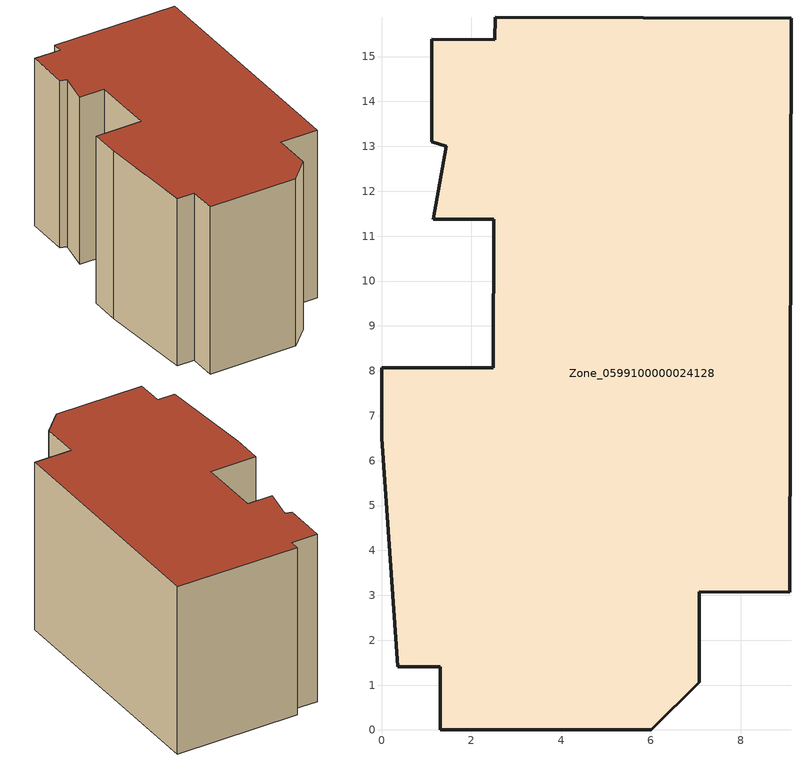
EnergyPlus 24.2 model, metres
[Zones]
Zone_0599100000024128
 floor ground (C_G): 1.15,11.38 1.45,13 1.11,13.11 1.12,15.38 2.52,15.37 2.53,15.88 9.12,15.85 9.09,3.07 7.08,3.08 7.07,1.07 6.01,0 1.3,0 1.3,1.41 0.36,1.41 0.01,6.51 0,8.07 2.49,8.07 2.5,11.38 z0
 wall outside (C_F): 2.53,15.88 2.52,15.37 1.12,15.38 1.11,13.11 1.45,13 1.15,11.38 2.5,11.38 2.49,8.07 0,8.07 0.01,6.51 0.36,1.41 1.3,1.41 1.3,0 6.01,0 7.07,1.07 7.08,3.08 9.09,3.07 9.12,15.85 2.53,15.88 z0:9.26
 roof outside (C_R): 1.45,13 1.15,11.38 2.5,11.38 2.49,8.07 0,8.07 0.01,6.51 0.36,1.41 1.3,1.41 1.3,0 6.01,0 7.07,1.07 7.08,3.08 9.09,3.07 9.12,15.85 2.53,15.88 2.52,15.37 1.12,15.38 1.11,13.11 z9.26
[BUILDING]
Pand.0599100000024128: North Axis=0; Terrain=City; Loads Convergence Tolerance Value=0.04; Temperature Convergence Tolerance Value=0.4; Solar Distribution=FullExterior; Maximum Number of Warmup Days=25; Minimum Number of Warmup Days=1
[Site:Location]
Rotterdam.The.Hague.AP_ZH_NLD Design_Conditions: Latitude=51.96; Longitude=4.45; Time Zone=1; Elevation=-4.5
[SITE:GROUNDTEMPERATURE:BUILDINGSURFACE]
18, 18, 18, 18, 18, 18, 18, 18, 18, 18, 18, 18
[MATERIAL] Thermal Absorptance=0.9; Solar Absorptance=0.7; Visible Absorptance=0.7
Name | Roughness | Thickness | Conductivity | Density | Specific Heat
G.TC.1946 | MediumSmooth | 0.15 | 1 | 540 | 1210
F.TC.1946 | Rough | 0.3 | 0.857143 | 1920 | 840
R.TC.1946 | MediumRough | 0.2 | 0.909091 | 1500 | 1000
[CONSTRUCTION]
C_G: G.TC.1946
C_F: F.TC.1946
C_R: R.TC.1946
[ZONE]
Zone_0599100000024128: Type=1; Multiplier=1; Ceiling Height=Autocalculate; Volume=Autocalculate; Floor Area=autocalculate; Part of Total Floor Area=Yes
[ZONEINFILTRATION:DESIGNFLOWRATE]
Infil_Zone_0599100000024128: Zone or ZoneList or Space or SpaceList=Zone_0599100000024128; Schedule=AlwaysOn; Design Flow Rate Calculation Method=Flow/Area; Flow Rate per Floor Area=0.003; Constant Term Coefficient=1; Temperature Term Coefficient=0; Velocity Term Coefficient=0; Velocity Squared Term Coefficient=0
[HVACTEMPLATE:ZONE:IDEALLOADSAIRSYSTEM]
Zone_0599100000024128: Maximum Heating Supply Air Temperature=50; Minimum Cooling Supply Air Temperature=13; Maximum Heating Supply Air Humidity Ratio=0.0156; Minimum Cooling Supply Air Humidity Ratio=0.0077; Heating Limit=NoLimit; Cooling Limit=NoLimit; Dehumidification Control Type=ConstantSensibleHeatRatio; Cooling Sensible Heat Ratio=0.7; Dehumidification Setpoint=60; Humidification Control Type=None; Humidification Setpoint=30; Outdoor Air Method=None; Outdoor Air Flow Rate per Person=0.00944; Outdoor Air Flow Rate per Zone Floor Area=0; Outdoor Air Flow Rate per Zone=0; Demand Controlled Ventilation Type=None; Outdoor Air Economizer Type=NoEconomizer; Heat Recovery Type=None; Sensible Heat Recovery Effectiveness=0.7; Latent Heat Recovery Effectiveness=0.65
[ZONECONTROL:THERMOSTAT]
ThermostatControl_Zone_0599100000024128: Zone or ZoneList=Zone_0599100000024128; Control Type Schedule=DualSetpointControlType; Control 1=Thermostat_Zone_0599100000024128; Temperature Difference Between Cutout And Setpoint=0
[THERMOSTATSETPOINT:DUALSETPOINT]
Thermostat_Zone_0599100000024128: Heating Setpoint Temperature Schedule=HeatingSetpoint_Zone_0599100000024128; Cooling Setpoint Temperature Schedule=CoolingSetpoint_Zone_0599100000024128
[SCHEDULE:COMPACT]
HeatingSetpoint_Zone_0599100000024128: Through: 12/31, For: AllDays, Until: 24:00, 21
CoolingSetpoint_Zone_0599100000024128: Through: 12/31, For: AllDays, Until: 24:00, 24
DualSetpointControlType: Through: 12/31, For: AllDays, Until: 24:00, 4
AlwaysOn: Through: 12/31, For: AllDays, Until: 24:00, 1
